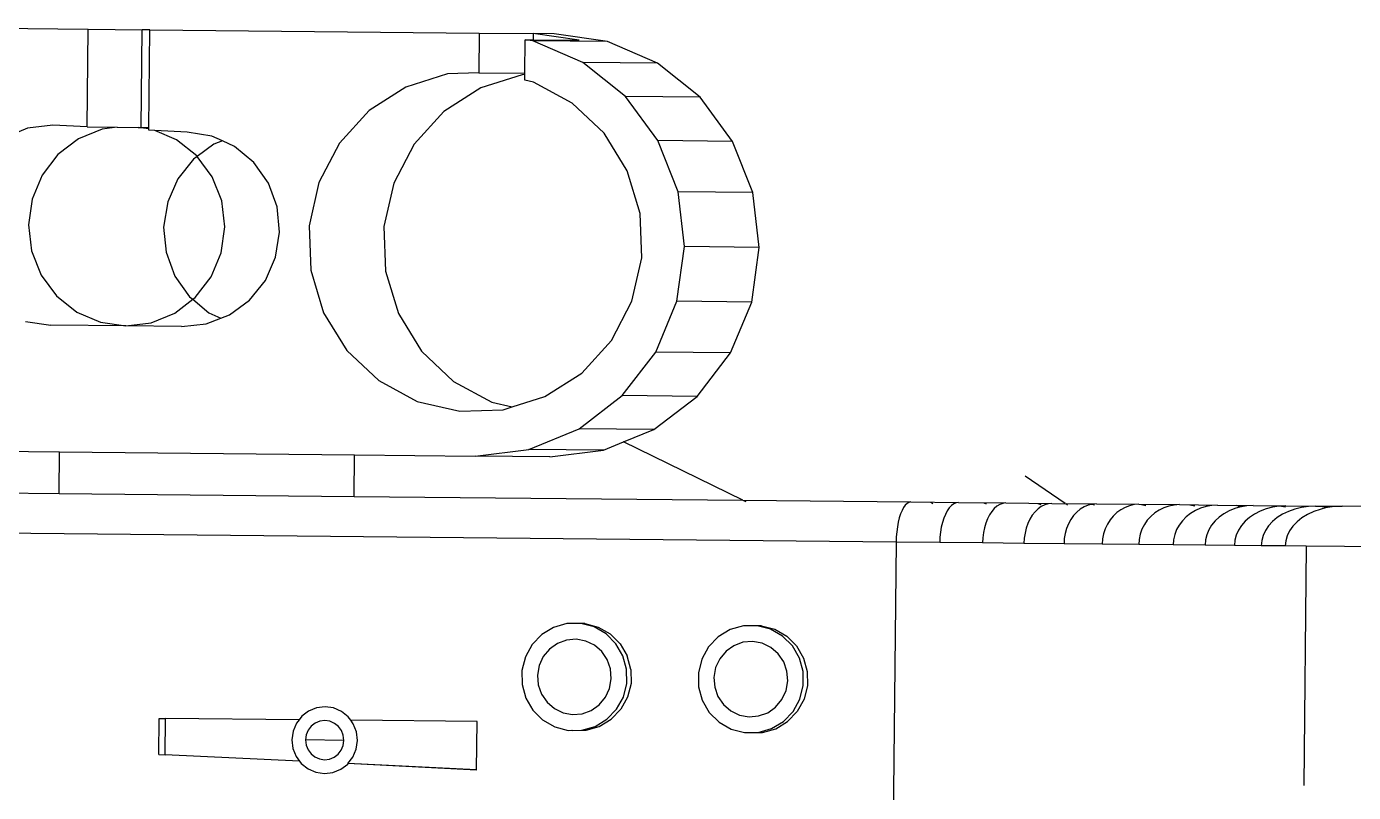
# Model space of a CAD drawing. Extents: x 3485972 to 3601240, y -673889 to -591207.
# Drawn here: x 3499858.8 to 3500055.3, y -607666.9 to -607553.5 of the extents above; entities that cross this region are included whole.
import ezdxf

# ---------------------------------------------------------------- set-up
doc = ezdxf.new("R2010")
doc.units = 0
doc.header["$LTSCALE"] = 6
doc.header["$MEASUREMENT"] = 0
doc.layers.add('medical equipment', color=4, linetype='CONTINUOUS')

msp = doc.modelspace()

# ---------------------------------------------------------------- linework, layer by layer
at = {"layer": 'medical equipment'}
for p, q in [((3499828.84, -607553.48), (3499867.96, -607553.87)), ((3499867.82, -607568.33), (3499867.96, -607553.87)), ((3499867.96, -607553.87), (3499875.96, -607553.95)), ((3499875.82, -607568.41), (3499875.96, -607553.95)), ((3499877.08, -607553.96), (3499875.96, -607553.95)), ((3499876.93, -607568.47), (3499877.08, -607553.96)), ((3499877.08, -607553.96), (3499925.86, -607554.45)), ((3499925.86, -607554.45), (3499925.8, -607560.33)), ((3499925.86, -607554.45), (3499933.86, -607554.53)), ((3499932.6, -607560.39), (3499932.65, -607555.43)), ((3499933.8, -607555.59), (3499932.65, -607555.43)), ((3499932.65, -607555.43), (3499933.85, -607555.44)), ((3499944.86, -607555.7), (3499933.8, -607555.59)), ((3499941.17, -607558.79), (3499933.8, -607555.59)), ((3499933.86, -607554.53), (3499933.85, -607555.44)), ((3499933.85, -607555.44), (3499940.65, -607555.51)), ((3499940.65, -607555.51), (3499933.86, -607554.53)), ((3499936.92, -607554.56), (3499933.86, -607554.53)), ((3499944.86, -607555.7), (3499936.92, -607554.56)), ((3499952.23, -607558.91), (3499944.86, -607555.7)), ((3499947.48, -607563.83), (3499941.17, -607558.79)), ((3499952.23, -607558.91), (3499941.17, -607558.79)), ((3499958.54, -607563.94), (3499952.23, -607558.91)), ((3499921.17, -607560.5), (3499915, -607562.44)), ((3499925.8, -607560.33), (3499921.17, -607560.5)), ((3499925.8, -607560.33), (3499932.6, -607560.39)), ((3499932.23, -607560.61), (3499926.07, -607562.55)), ((3499932.6, -607560.6), (3499932.23, -607560.61)), ((3499932.59, -607561.42), (3499932.6, -607560.6)), ((3499933.91, -607561.72), (3499932.59, -607561.42)), ((3499932.6, -607560.6), (3499932.6, -607560.39)), ((3499915, -607562.44), (3499909.54, -607565.93)), ((3499926.07, -607562.55), (3499920.6, -607566.05)), ((3499939.61, -607564.8), (3499933.91, -607561.72)), ((3499944.33, -607569.28), (3499939.61, -607564.8)), ((3499958.54, -607563.94), (3499947.48, -607563.83)), ((3499952.29, -607570.37), (3499947.48, -607563.83)), ((3499963.35, -607570.48), (3499958.54, -607563.94)), ((3499909.54, -607565.93), (3499905.15, -607570.76)), ((3499920.6, -607566.05), (3499916.21, -607570.87)), ((3499858.99, -607568.54), (3499855.47, -607569.98)), ((3499862.75, -607568.07), (3499858.99, -607568.54)), ((3499867.82, -607568.33), (3499862.75, -607568.07)), ((3499870.05, -607568.65), (3499866.53, -607570.09)), ((3499867.82, -607568.33), (3499872.25, -607568.37)), ((3499872.25, -607568.37), (3499870.05, -607568.65)), ((3499872.25, -607568.37), (3499875.38, -607568.4)), ((3499876.93, -607568.63), (3499875.38, -607568.4)), ((3499875.38, -607568.4), (3499875.82, -607568.41)), ((3499876.93, -607568.47), (3499875.82, -607568.41)), ((3499876.93, -607568.63), (3499876.93, -607568.47)), ((3499876.93, -607568.8), (3499876.93, -607568.63)), ((3499877.86, -607568.85), (3499876.93, -607568.8)), ((3499881.06, -607570.24), (3499877.86, -607568.85)), ((3499882.63, -607569.09), (3499877.86, -607568.85)), ((3499886.27, -607569.69), (3499882.63, -607569.09)), ((3499947.76, -607574.85), (3499944.33, -607569.28)), ((3499866.53, -607570.09), (3499863.5, -607572.41)), ((3499884.04, -607572.62), (3499881.06, -607570.24)), ((3499886.58, -607570.91), (3499884.12, -607572.72)), ((3499887.85, -607570.42), (3499886.27, -607569.69)), ((3499887.85, -607570.42), (3499886.58, -607570.91)), ((3499889.63, -607571.24), (3499887.85, -607570.42)), ((3499892.49, -607573.62), (3499889.63, -607571.24)), ((3499905.15, -607570.76), (3499902.13, -607576.57)), ((3499916.21, -607570.87), (3499913.19, -607576.68)), ((3499955.28, -607577.95), (3499952.29, -607570.37)), ((3499963.35, -607570.48), (3499952.29, -607570.37)), ((3499966.34, -607578.06), (3499963.35, -607570.48)), ((3499863.5, -607572.41), (3499861.16, -607575.46)), ((3499883.58, -607573.11), (3499881.25, -607576.02)), ((3499884.12, -607572.72), (3499883.58, -607573.11)), ((3499884.12, -607572.72), (3499884.04, -607572.62)), ((3499886.32, -607575.71), (3499884.12, -607572.72)), ((3499894.64, -607576.67), (3499892.49, -607573.62)), ((3499949.66, -607581.14), (3499947.76, -607574.85)), ((3499861.16, -607575.46), (3499859.68, -607579.02)), ((3499881.25, -607576.02), (3499879.74, -607579.45)), ((3499887.73, -607579.3), (3499886.32, -607575.71)), ((3499895.95, -607580.18), (3499894.64, -607576.67)), ((3499902.13, -607576.57), (3499900.69, -607582.99)), ((3499913.19, -607576.68), (3499911.75, -607583.1)), ((3499859.68, -607579.02), (3499859.14, -607582.84)), ((3499888.19, -607583.14), (3499887.73, -607579.3)), ((3499956.25, -607586.06), (3499955.28, -607577.95)), ((3499966.34, -607578.06), (3499955.28, -607577.95)), ((3499967.31, -607586.17), (3499966.34, -607578.06)), ((3499879.74, -607579.45), (3499879.14, -607583.16)), ((3499896.31, -607583.92), (3499895.95, -607580.18)), ((3499949.9, -607587.71), (3499949.66, -607581.14)), ((3499859.14, -607582.84), (3499859.6, -607586.68)), ((3499879.14, -607583.16), (3499879.51, -607586.9)), ((3499887.66, -607586.96), (3499888.19, -607583.14)), ((3499900.69, -607582.99), (3499900.92, -607589.56)), ((3499911.75, -607583.1), (3499911.98, -607589.67)), ((3499895.72, -607587.63), (3499896.31, -607583.92)), ((3499859.6, -607586.68), (3499861.02, -607590.27)), ((3499879.51, -607586.9), (3499880.82, -607590.42)), ((3499886.17, -607590.52), (3499887.66, -607586.96)), ((3499955.12, -607594.15), (3499956.25, -607586.06)), ((3499967.31, -607586.17), (3499956.25, -607586.06)), ((3499966.18, -607594.26), (3499967.31, -607586.17)), ((3499894.21, -607591.06), (3499895.72, -607587.63)), ((3499948.45, -607594.13), (3499949.9, -607587.71)), ((3499861.02, -607590.27), (3499863.29, -607593.36)), ((3499880.82, -607590.42), (3499882.97, -607593.47)), ((3499883.83, -607593.57), (3499886.17, -607590.52)), ((3499891.87, -607593.97), (3499894.21, -607591.06)), ((3499900.92, -607589.56), (3499902.82, -607595.85)), ((3499911.98, -607589.67), (3499913.88, -607595.96)), ((3499863.29, -607593.36), (3499866.28, -607595.74)), ((3499880.8, -607595.89), (3499883.44, -607593.86)), ((3499882.97, -607593.47), (3499883.44, -607593.86)), ((3499883.44, -607593.86), (3499883.83, -607593.57)), ((3499883.44, -607593.86), (3499885.83, -607595.85)), ((3499888.88, -607596.17), (3499891.87, -607593.97)), ((3499945.43, -607599.94), (3499948.45, -607594.13)), ((3499951.98, -607601.67), (3499955.12, -607594.15)), ((3499966.18, -607594.26), (3499955.12, -607594.15)), ((3499963.04, -607601.78), (3499966.18, -607594.26)), ((3499866.28, -607595.74), (3499869.77, -607597.26)), ((3499877.28, -607597.33), (3499880.8, -607595.89)), ((3499885.43, -607597.51), (3499887.61, -607596.66)), ((3499885.83, -607595.85), (3499887.61, -607596.66)), ((3499887.61, -607596.66), (3499888.88, -607596.17)), ((3499902.82, -607595.85), (3499906.25, -607601.42)), ((3499913.88, -607595.96), (3499917.31, -607601.53)), ((3499858.7, -607597.15), (3499862.46, -607597.69)), ((3499873.52, -607597.8), (3499862.46, -607597.69)), ((3499869.77, -607597.26), (3499873.52, -607597.8)), ((3499873.52, -607597.8), (3499877.28, -607597.33)), ((3499881.77, -607597.88), (3499873.52, -607597.8)), ((3499881.77, -607597.88), (3499885.43, -607597.51)), ((3499941.04, -607604.77), (3499945.43, -607599.94)), ((3499906.25, -607601.42), (3499910.97, -607605.9)), ((3499917.31, -607601.53), (3499922.03, -607606.01)), ((3499947.03, -607608.11), (3499951.98, -607601.67)), ((3499963.04, -607601.78), (3499951.98, -607601.67)), ((3499958.1, -607608.22), (3499963.04, -607601.78)), ((3499935.58, -607608.26), (3499941.04, -607604.77)), ((3499910.97, -607605.9), (3499916.67, -607608.98)), ((3499922.03, -607606.01), (3499927.74, -607609.09)), ((3499930.73, -607609.79), (3499935.58, -607608.26)), ((3499940.63, -607613.02), (3499947.03, -607608.11)), ((3499958.1, -607608.22), (3499947.03, -607608.11)), ((3499951.69, -607613.13), (3499958.1, -607608.22)), ((3499916.67, -607608.98), (3499922.96, -607610.44)), ((3499922.96, -607610.44), (3499929.41, -607610.2)), ((3499927.74, -607609.09), (3499930.73, -607609.79)), ((3499929.41, -607610.2), (3499930.73, -607609.79)), ((3499933.19, -607616.07), (3499940.63, -607613.02)), ((3499951.69, -607613.13), (3499940.63, -607613.02)), ((3499947.2, -607614.97), (3499951.69, -607613.13)), ((3499851.95, -607616.33), (3499863.74, -607616.45)), ((3499863.68, -607622.6), (3499863.74, -607616.45)), ((3499863.74, -607616.45), (3499907.39, -607616.88)), ((3499925.23, -607617.06), (3499933.19, -607616.07)), ((3499944.25, -607616.18), (3499933.19, -607616.07)), ((3499936.3, -607617.17), (3499944.25, -607616.18)), ((3499944.25, -607616.18), (3499947.2, -607614.97)), ((3499964.87, -607623.61), (3499947.2, -607614.97)), ((3499907.33, -607623.03), (3499907.39, -607616.88)), ((3499907.39, -607616.88), (3499925.23, -607617.06)), ((3499936.3, -607617.17), (3499925.23, -607617.06)), ((3500012.6, -607624.08), (3500006.65, -607620.05)), ((3499848.05, -607622.44), (3499863.68, -607622.6)), ((3499863.68, -607622.6), (3499907.33, -607623.03)), ((3499907.33, -607623.03), (3499964.87, -607623.61)), ((3499964.87, -607623.61), (3499989.74, -607623.86)), ((3499965.34, -607623.84), (3499965, -607623.67)), ((3499988.92, -607624.33), (3499988.67, -607624.68)), ((3499989.19, -607624.08), (3499988.92, -607624.33)), ((3499989.46, -607623.92), (3499989.19, -607624.08)), ((3499989.74, -607623.86), (3499989.46, -607623.92)), ((3499989.74, -607623.86), (3499996.78, -607623.93)), ((3499993.01, -607624.12), (3499992.71, -607623.95)), ((3499995.74, -607624.4), (3499995.42, -607624.75)), ((3499996.08, -607624.15), (3499995.74, -607624.4)), ((3499996.43, -607623.99), (3499996.08, -607624.15)), ((3499996.78, -607623.93), (3499996.43, -607623.99)), ((3499996.78, -607623.93), (3500003.8, -607624)), ((3500000.95, -607624.19), (3500000.57, -607624.03)), ((3500002.49, -607624.47), (3500002.09, -607624.81)), ((3500002.91, -607624.21), (3500002.49, -607624.47)), ((3500003.35, -607624.06), (3500002.91, -607624.21)), ((3500003.8, -607624), (3500003.35, -607624.06)), ((3500003.8, -607624), (3500010.62, -607624.06)), ((3500009.05, -607624.28), (3500008.57, -607624.11)), ((3500009.56, -607624.28), (3500009.05, -607624.53)), ((3500010.08, -607624.12), (3500009.56, -607624.28)), ((3500010.62, -607624.06), (3500010.08, -607624.12)), ((3500010.62, -607624.06), (3500017.2, -607624.13)), ((3500012.93, -607624.31), (3500012.69, -607624.15)), ((3500015.97, -607624.34), (3500015.38, -607624.6)), ((3500016.46, -607624.22), (3500015.97, -607624.34)), ((3500016.46, -607624.22), (3500016.35, -607624.19)), ((3500016.58, -607624.19), (3500016.46, -607624.22)), ((3500016.92, -607624.35), (3500016.46, -607624.22)), ((3500017.2, -607624.13), (3500016.58, -607624.19)), ((3500017.2, -607624.13), (3500023.5, -607624.19)), ((3500022.11, -607624.41), (3500021.44, -607624.66)), ((3500022.8, -607624.25), (3500022.11, -607624.41)), ((3500023.5, -607624.19), (3500022.8, -607624.25)), ((3500023.5, -607624.19), (3500029.49, -607624.25)), ((3500024.51, -607624.43), (3500023.86, -607624.26)), ((3500027.94, -607624.46), (3500027.2, -607624.72)), ((3500028.71, -607624.31), (3500027.94, -607624.46)), ((3500029.49, -607624.25), (3500028.71, -607624.31)), ((3500029.49, -607624.25), (3500035.13, -607624.31)), ((3500031.79, -607624.5), (3500031.04, -607624.33)), ((3500034.27, -607624.37), (3500033.43, -607624.52)), ((3500035.13, -607624.31), (3500034.27, -607624.37)), ((3500035.13, -607624.31), (3500040.39, -607624.36)), ((3500038.55, -607624.57), (3500037.87, -607624.4)), ((3500039.46, -607624.42), (3500038.7, -607624.57)), ((3500040.39, -607624.36), (3500039.46, -607624.42)), ((3500040.39, -607624.36), (3500045.23, -607624.41)), ((3500044.24, -607624.47), (3500043.27, -607624.62)), ((3500044.3, -607624.47), (3500044.24, -607624.47)), ((3500045.23, -607624.41), (3500044.3, -607624.47)), ((3500045.21, -607624.64), (3500044.3, -607624.47)), ((3500045.23, -607624.41), (3500049.63, -607624.46)), ((3500048.59, -607624.51), (3500047.56, -607624.66)), ((3500049.63, -607624.46), (3500048.59, -607624.51)), ((3500049.63, -607624.46), (3500053.57, -607624.49)), ((3500053.57, -607624.49), (3500052.47, -607624.55)), ((3500060.8, -607624.57), (3500053.57, -607624.49)), ((3499988.03, -607626.21), (3499987.87, -607626.85)), ((3499988.22, -607625.63), (3499988.03, -607626.21)), ((3499988.44, -607625.11), (3499988.22, -607625.63)), ((3499988.67, -607624.68), (3499988.44, -607625.11)), ((3499994.61, -607626.27), (3499994.41, -607626.91)), ((3499994.85, -607625.69), (3499994.61, -607626.27)), ((3499995.12, -607625.18), (3499994.85, -607625.69)), ((3499995.42, -607624.75), (3499995.12, -607625.18)), ((3500001.08, -607626.34), (3500000.83, -607626.98)), ((3500001.38, -607625.76), (3500001.08, -607626.34)), ((3500001.71, -607625.25), (3500001.38, -607625.76)), ((3500002.09, -607624.81), (3500001.71, -607625.25)), ((3500007.36, -607626.4), (3500007.06, -607627.04)), ((3500007.71, -607625.82), (3500007.36, -607626.4)), ((3500008.12, -607625.31), (3500007.71, -607625.82)), ((3500008.57, -607624.88), (3500008.12, -607625.31)), ((3500009.05, -607624.53), (3500008.57, -607624.88)), ((3500013.42, -607626.46), (3500013.07, -607627.1)), ((3500013.83, -607625.88), (3500013.42, -607626.46)), ((3500014.3, -607625.37), (3500013.83, -607625.88)), ((3500014.82, -607624.94), (3500014.3, -607625.37)), ((3500015.38, -607624.6), (3500014.82, -607624.94)), ((3500019.69, -607625.94), (3500019.22, -607626.52)), ((3500020.22, -607625.43), (3500019.69, -607625.94)), ((3500020.81, -607625), (3500020.22, -607625.43)), ((3500021.44, -607624.66), (3500020.81, -607625)), ((3500025.25, -607626), (3500024.73, -607626.57)), ((3500025.84, -607625.49), (3500025.25, -607626)), ((3500026.49, -607625.06), (3500025.84, -607625.49)), ((3500027.2, -607624.72), (3500026.49, -607625.06)), ((3500030.49, -607626.05), (3500029.93, -607626.63)), ((3500031.14, -607625.54), (3500030.49, -607626.05)), ((3500031.85, -607625.11), (3500031.14, -607625.54)), ((3500032.62, -607624.77), (3500031.85, -607625.11)), ((3500033.43, -607624.52), (3500032.62, -607624.77)), ((3500035.38, -607626.1), (3500034.77, -607626.67)), ((3500036.08, -607625.59), (3500035.38, -607626.1)), ((3500036.85, -607625.16), (3500036.08, -607625.59)), ((3500037.68, -607624.82), (3500036.85, -607625.16)), ((3500038.55, -607624.57), (3500037.68, -607624.82)), ((3500038.63, -607624.56), (3500038.55, -607624.57)), ((3500038.7, -607624.57), (3500038.63, -607624.56)), ((3500039.88, -607626.14), (3500039.23, -607626.72)), ((3500040.62, -607625.64), (3500039.88, -607626.14)), ((3500041.45, -607625.21), (3500040.62, -607625.64)), ((3500042.33, -607624.87), (3500041.45, -607625.21)), ((3500043.27, -607624.62), (3500042.33, -607624.87)), ((3500043.97, -607626.18), (3500043.28, -607626.76)), ((3500044.76, -607625.68), (3500043.97, -607626.18)), ((3500045.63, -607625.25), (3500044.76, -607625.68)), ((3500046.57, -607624.91), (3500045.63, -607625.25)), ((3500047.56, -607624.66), (3500046.57, -607624.91)), ((3500047.63, -607626.22), (3500046.9, -607626.8)), ((3500048.45, -607625.71), (3500047.63, -607626.22)), ((3500049.37, -607625.29), (3500048.45, -607625.71)), ((3500050.35, -607624.95), (3500049.37, -607625.29)), ((3500051.28, -607624.7), (3500050.3, -607624.53)), ((3500051.28, -607624.7), (3500050.35, -607624.95)), ((3500051.39, -607624.7), (3500051.28, -607624.7)), ((3500052.47, -607624.55), (3500051.39, -607624.7)), ((3499987.56, -607629.8), (3499846.1, -607628.38)), ((3499987.65, -607628.27), (3499987.59, -607629.03)), ((3499987.75, -607627.54), (3499987.65, -607628.27)), ((3499987.87, -607626.85), (3499987.75, -607627.54)), ((3499994.13, -607628.34), (3499994.05, -607629.09)), ((3499994.25, -607627.61), (3499994.13, -607628.34)), ((3499994.41, -607626.91), (3499994.25, -607627.61)), ((3500000.47, -607628.4), (3500000.38, -607629.16)), ((3500000.62, -607627.67), (3500000.47, -607628.4)), ((3500000.83, -607626.98), (3500000.62, -607627.67)), ((3500006.81, -607627.73), (3500006.64, -607628.46)), ((3500007.06, -607627.04), (3500006.81, -607627.73)), ((3500012.79, -607627.79), (3500012.58, -607628.52)), ((3500013.07, -607627.1), (3500012.79, -607627.79)), ((3500018.51, -607627.85), (3500018.28, -607628.58)), ((3500018.83, -607627.16), (3500018.51, -607627.85)), ((3500019.22, -607626.52), (3500018.83, -607627.16)), ((3500023.95, -607627.9), (3500023.69, -607628.63)), ((3500024.3, -607627.21), (3500023.95, -607627.9)), ((3500024.73, -607626.57), (3500024.3, -607627.21)), ((3500029.07, -607627.95), (3500028.79, -607628.68)), ((3500029.45, -607627.27), (3500029.07, -607627.95)), ((3500029.93, -607626.63), (3500029.45, -607627.27)), ((3500033.84, -607628), (3500033.54, -607628.73)), ((3500034.25, -607627.31), (3500033.84, -607628)), ((3500034.77, -607626.67), (3500034.25, -607627.31)), ((3500038.23, -607628.05), (3500037.91, -607628.77)), ((3500038.68, -607627.36), (3500038.23, -607628.05)), ((3500039.23, -607626.72), (3500038.68, -607627.36)), ((3500042.23, -607628.09), (3500041.89, -607628.81)), ((3500042.7, -607627.4), (3500042.23, -607628.09)), ((3500043.28, -607626.76), (3500042.7, -607627.4)), ((3500045.8, -607628.12), (3500045.45, -607628.85)), ((3500046.29, -607627.43), (3500045.8, -607628.12)), ((3500046.9, -607626.8), (3500046.29, -607627.43)), ((3499987.56, -607629.8), (3499983.6, -608025.84)), ((3499987.59, -607629.03), (3499987.56, -607629.8)), ((3499994.02, -607629.86), (3499987.56, -607629.8)), ((3499994.05, -607629.09), (3499994.02, -607629.86)), ((3500000.34, -607629.92), (3499994.02, -607629.86)), ((3500000.38, -607629.16), (3500000.34, -607629.92)), ((3500006.48, -607629.99), (3500000.34, -607629.92)), ((3500006.52, -607629.22), (3500006.48, -607629.99)), ((3500012.41, -607630.04), (3500006.48, -607629.99)), ((3500006.64, -607628.46), (3500006.52, -607629.22)), ((3500012.45, -607629.28), (3500012.41, -607630.04)), ((3500018.08, -607630.1), (3500012.41, -607630.04)), ((3500012.58, -607628.52), (3500012.45, -607629.28)), ((3500018.13, -607629.33), (3500018.08, -607630.1)), ((3500023.47, -607630.16), (3500018.08, -607630.1)), ((3500018.28, -607628.58), (3500018.13, -607629.33)), ((3500023.53, -607629.39), (3500023.47, -607630.16)), ((3500028.55, -607630.21), (3500023.47, -607630.16)), ((3500023.69, -607628.63), (3500023.53, -607629.39)), ((3500028.61, -607629.44), (3500028.55, -607630.21)), ((3500033.28, -607630.25), (3500028.55, -607630.21)), ((3500028.79, -607628.68), (3500028.61, -607629.44)), ((3500033.35, -607629.48), (3500033.28, -607630.25)), ((3500037.64, -607630.3), (3500033.28, -607630.25)), ((3500033.54, -607628.73), (3500033.35, -607629.48)), ((3500037.71, -607629.53), (3500037.64, -607630.3)), ((3500041.6, -607630.34), (3500037.64, -607630.3)), ((3500037.91, -607628.77), (3500037.71, -607629.53)), ((3500041.68, -607629.57), (3500041.6, -607630.34)), ((3500045.15, -607630.37), (3500041.6, -607630.34)), ((3500041.89, -607628.81), (3500041.68, -607629.57)), ((3500045.23, -607629.6), (3500045.15, -607630.37)), ((3500048.25, -607630.4), (3500045.15, -607630.37)), ((3500045.45, -607628.85), (3500045.23, -607629.6)), ((3500048.25, -607630.4), (3500047.89, -607665.81)), ((3500060.74, -607630.53), (3500048.25, -607630.4)), ((3499938.84, -607641.87), (3499936.87, -607642.43)), ((3499940.88, -607641.84), (3499938.84, -607641.87)), ((3499942.85, -607642.36), (3499940.88, -607641.84)), ((3499941.5, -607641.85), (3499940.88, -607641.84)), ((3499941.5, -607641.85), (3499943.48, -607642.37)), ((3499966.99, -607642.17), (3499964.95, -607642.2)), ((3499968.97, -607642.69), (3499966.99, -607642.17)), ((3499967.62, -607642.18), (3499966.99, -607642.17)), ((3499967.62, -607642.18), (3499969.59, -607642.7)), ((3499935.12, -607643.49), (3499933.69, -607644.97)), ((3499936.87, -607642.43), (3499935.12, -607643.49)), ((3499944.63, -607643.38), (3499942.85, -607642.36)), ((3499943.48, -607642.37), (3499945.25, -607643.39)), ((3499946.09, -607644.84), (3499944.63, -607643.38)), ((3499945.25, -607643.39), (3499946.71, -607644.84)), ((3499961.23, -607643.82), (3499959.8, -607645.3)), ((3499962.99, -607642.76), (3499961.23, -607643.82)), ((3499964.95, -607642.2), (3499962.99, -607642.76)), ((3499970.74, -607643.71), (3499968.97, -607642.69)), ((3499969.59, -607642.7), (3499971.37, -607643.72)), ((3499972.2, -607645.17), (3499970.74, -607643.71)), ((3499971.37, -607643.72), (3499972.83, -607645.17)), ((3499933.69, -607644.97), (3499932.69, -607646.79)), ((3499936.26, -607645.63), (3499935.34, -607646.74)), ((3499937.43, -607644.8), (3499936.26, -607645.63)), ((3499938.78, -607644.3), (3499937.43, -607644.8)), ((3499940.2, -607644.18), (3499938.78, -607644.3)), ((3499941.61, -607644.44), (3499940.2, -607644.18)), ((3499942.9, -607645.06), (3499941.61, -607644.44)), ((3499943.99, -607646), (3499942.9, -607645.06)), ((3499944.8, -607647.2), (3499943.99, -607646)), ((3499947.12, -607646.63), (3499946.09, -607644.84)), ((3499946.71, -607644.84), (3499947.75, -607646.63)), ((3499959.8, -607645.3), (3499958.8, -607647.12)), ((3499962.38, -607645.96), (3499961.45, -607647.07)), ((3499963.55, -607645.13), (3499962.38, -607645.96)), ((3499964.89, -607644.63), (3499963.55, -607645.13)), ((3499966.32, -607644.51), (3499964.89, -607644.63)), ((3499967.72, -607644.77), (3499966.32, -607644.51)), ((3499969.01, -607645.39), (3499967.72, -607644.77)), ((3499970.1, -607646.33), (3499969.01, -607645.39)), ((3499973.24, -607646.96), (3499972.2, -607645.17)), ((3499972.83, -607645.17), (3499973.86, -607646.96)), ((3499932.69, -607646.79), (3499932.18, -607648.8)), ((3499934.73, -607648.05), (3499934.47, -607649.49)), ((3499935.34, -607646.74), (3499934.73, -607648.05)), ((3499945.28, -607648.57), (3499944.8, -607647.2)), ((3499947.67, -607648.63), (3499947.12, -607646.63)), ((3499948.3, -607648.64), (3499947.75, -607646.63)), ((3499958.8, -607647.12), (3499958.29, -607649.13)), ((3499961.45, -607647.07), (3499960.84, -607648.38)), ((3499970.92, -607647.53), (3499970.1, -607646.33)), ((3499971.4, -607648.9), (3499970.92, -607647.53)), ((3499973.79, -607648.96), (3499973.24, -607646.96)), ((3499973.86, -607646.96), (3499974.41, -607648.97)), ((3499932.18, -607648.8), (3499932.2, -607650.88)), ((3499934.47, -607649.49), (3499934.59, -607650.94)), ((3499945.15, -607651.46), (3499945.4, -607650.02)), ((3499945.4, -607650.02), (3499945.28, -607648.57)), ((3499947.69, -607650.71), (3499947.67, -607648.63)), ((3499948.3, -607648.64), (3499948.32, -607650.72)), ((3499958.29, -607649.13), (3499958.31, -607651.21)), ((3499960.84, -607648.38), (3499960.59, -607649.82)), ((3499960.59, -607649.82), (3499960.71, -607651.27)), ((3499971.52, -607650.35), (3499971.4, -607648.9)), ((3499973.81, -607651.04), (3499973.79, -607648.96)), ((3499974.41, -607648.97), (3499974.43, -607651.05)), ((3499932.2, -607650.88), (3499932.75, -607652.88)), ((3499934.59, -607650.94), (3499935.07, -607652.31)), ((3499944.54, -607652.77), (3499945.15, -607651.46)), ((3499947.19, -607652.73), (3499947.69, -607650.71)), ((3499948.32, -607650.72), (3499947.81, -607652.73)), ((3499958.31, -607651.21), (3499958.86, -607653.21)), ((3499960.71, -607651.27), (3499961.19, -607652.64)), ((3499970.65, -607653.1), (3499971.26, -607651.79)), ((3499971.26, -607651.79), (3499971.52, -607650.35)), ((3499973.3, -607653.06), (3499973.81, -607651.04)), ((3499974.43, -607651.05), (3499973.93, -607653.06)), ((3499932.75, -607652.88), (3499933.79, -607654.67)), ((3499935.07, -607652.31), (3499935.89, -607653.51)), ((3499935.89, -607653.51), (3499936.98, -607654.45)), ((3499942.44, -607654.71), (3499943.61, -607653.88)), ((3499943.61, -607653.88), (3499944.54, -607652.77)), ((3499946.19, -607654.54), (3499947.19, -607652.73)), ((3499947.81, -607652.73), (3499946.81, -607654.54)), ((3499958.86, -607653.21), (3499959.9, -607655.01)), ((3499961.19, -607652.64), (3499962, -607653.84)), ((3499962, -607653.84), (3499963.09, -607654.78)), ((3499969.73, -607654.22), (3499970.65, -607653.1)), ((3499972.3, -607654.87), (3499973.3, -607653.06)), ((3499973.93, -607653.06), (3499972.93, -607654.87)), ((3499878.44, -607661.26), (3499878.49, -607655.89)), ((3499878.49, -607655.89), (3499879.43, -607655.9)), ((3499879.38, -607661.27), (3499879.43, -607655.9)), ((3499899.2, -607656.09), (3499879.43, -607655.9)), ((3499899.59, -607655.59), (3499899.2, -607656.09)), ((3499900.6, -607654.81), (3499899.59, -607655.59)), ((3499901.77, -607654.33), (3499900.6, -607654.81)), ((3499903.03, -607654.17), (3499901.77, -607654.33)), ((3499904.29, -607654.35), (3499903.03, -607654.17)), ((3499905.45, -607654.86), (3499904.29, -607654.35)), ((3499906.45, -607655.65), (3499905.45, -607654.86)), ((3499906.83, -607656.17), (3499906.45, -607655.65)), ((3499933.79, -607654.67), (3499935.24, -607656.13)), ((3499936.98, -607654.45), (3499938.27, -607655.07)), ((3499938.27, -607655.07), (3499939.67, -607655.33)), ((3499939.67, -607655.33), (3499941.1, -607655.21)), ((3499941.1, -607655.21), (3499942.44, -607654.71)), ((3499944.76, -607656.02), (3499946.19, -607654.54)), ((3499946.81, -607654.54), (3499945.38, -607656.03)), ((3499959.9, -607655.01), (3499961.36, -607656.46)), ((3499963.09, -607654.78), (3499964.38, -607655.4)), ((3499964.38, -607655.4), (3499965.79, -607655.66)), ((3499965.79, -607655.66), (3499967.21, -607655.54)), ((3499967.21, -607655.54), (3499968.55, -607655.05)), ((3499968.55, -607655.05), (3499969.73, -607654.22)), ((3499970.87, -607656.36), (3499972.3, -607654.87)), ((3499972.93, -607654.87), (3499971.5, -607656.36)), ((3499898.31, -607657.79), (3499898.13, -607659.07)), ((3499898.81, -607656.6), (3499898.31, -607657.79)), ((3499899.2, -607656.09), (3499898.81, -607656.6)), ((3499900.54, -607657.65), (3499900.25, -607658.34)), ((3499901, -607657.05), (3499900.54, -607657.65)), ((3499901.59, -607656.6), (3499901, -607657.05)), ((3499902.28, -607656.32), (3499901.59, -607656.6)), ((3499903.01, -607656.23), (3499902.28, -607656.32)), ((3499903.74, -607656.33), (3499903.01, -607656.23)), ((3499904.42, -607656.63), (3499903.74, -607656.33)), ((3499905.01, -607657.09), (3499904.42, -607656.63)), ((3499905.45, -607657.7), (3499905.01, -607657.09)), ((3499905.73, -607658.4), (3499905.45, -607657.7)), ((3499925.53, -607656.36), (3499906.83, -607656.17)), ((3499907.21, -607656.69), (3499906.83, -607656.17)), ((3499907.68, -607657.88), (3499907.21, -607656.69)), ((3499907.83, -607659.17), (3499907.68, -607657.88)), ((3499925.46, -607663.52), (3499925.53, -607656.36)), ((3499935.24, -607656.13), (3499937.02, -607657.15)), ((3499937.02, -607657.15), (3499939, -607657.67)), ((3499939, -607657.67), (3499939.57, -607657.66)), ((3499939.57, -607657.66), (3499939.62, -607657.67)), ((3499939.62, -607657.67), (3499941.04, -607657.64)), ((3499941.04, -607657.64), (3499943, -607657.08)), ((3499941.04, -607657.64), (3499941.66, -607657.65)), ((3499941.66, -607657.65), (3499943.63, -607657.09)), ((3499943, -607657.08), (3499944.76, -607656.02)), ((3499943.63, -607657.09), (3499945.38, -607656.03)), ((3499961.36, -607656.46), (3499963.14, -607657.48)), ((3499963.14, -607657.48), (3499965.11, -607658)), ((3499967.15, -607657.97), (3499969.12, -607657.41)), ((3499967.78, -607657.98), (3499969.74, -607657.42)), ((3499969.12, -607657.41), (3499970.87, -607656.36)), ((3499969.74, -607657.42), (3499971.5, -607656.36)), ((3499898.13, -607659.07), (3499898.28, -607660.35)), ((3499900.25, -607658.34), (3499900.15, -607659.09)), ((3499900.15, -607659.09), (3499900.24, -607659.84)), ((3499905.82, -607659.15), (3499900.15, -607659.09)), ((3499900.24, -607659.84), (3499900.51, -607660.54)), ((3499905.71, -607659.89), (3499905.82, -607659.15)), ((3499905.82, -607659.15), (3499905.73, -607658.4)), ((3499907.65, -607660.44), (3499907.83, -607659.17)), ((3499965.11, -607658), (3499965.69, -607657.99)), ((3499965.69, -607657.99), (3499965.74, -607658)), ((3499965.74, -607658), (3499967.15, -607657.97)), ((3499967.15, -607657.97), (3499967.78, -607657.98)), ((3499878.44, -607661.26), (3499879.38, -607661.27)), ((3499899.27, -607662.24), (3499879.38, -607661.27)), ((3499898.28, -607660.35), (3499898.76, -607661.55)), ((3499898.76, -607661.55), (3499899.27, -607662.24)), ((3499900.51, -607660.54), (3499900.96, -607661.14)), ((3499900.96, -607661.14), (3499901.54, -607661.61)), ((3499901.54, -607661.61), (3499902.22, -607661.9)), ((3499903.69, -607661.92), (3499904.37, -607661.64)), ((3499904.37, -607661.64), (3499904.97, -607661.18)), ((3499904.97, -607661.18), (3499905.42, -607660.59)), ((3499905.42, -607660.59), (3499905.71, -607659.89)), ((3499906.42, -607662.59), (3499907.16, -607661.63)), ((3499907.16, -607661.63), (3499907.65, -607660.44)), ((3499899.27, -607662.24), (3499899.52, -607662.58)), ((3499899.52, -607662.58), (3499900.51, -607663.38)), ((3499900.51, -607663.38), (3499901.68, -607663.88)), ((3499902.22, -607661.9), (3499902.95, -607662.01)), ((3499902.95, -607662.01), (3499903.69, -607661.92)), ((3499904.19, -607663.91), (3499905.36, -607663.43)), ((3499905.36, -607663.43), (3499906.38, -607662.65)), ((3499906.42, -607662.59), (3499906.38, -607662.65)), ((3499925.46, -607663.52), (3499906.42, -607662.59)), ((3499925.46, -607663.56), (3499906.42, -607662.59)), ((3499925.46, -607663.56), (3499925.46, -607663.52)), ((3499901.68, -607663.88), (3499902.93, -607664.06)), ((3499902.93, -607664.06), (3499904.19, -607663.91))]:
    msp.add_line(p, q, dxfattribs=at)

doc.saveas('drawing.dxf')
